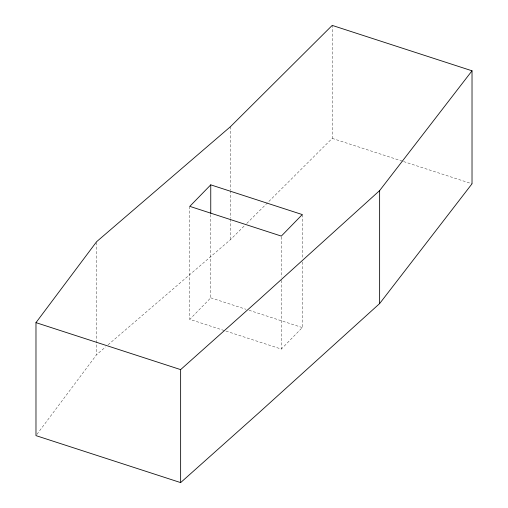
<?xml version="1.0" encoding="UTF-8"?>
<svg xmlns="http://www.w3.org/2000/svg" width="508" height="508" viewBox="0 0 508 508"><rect width="100%" height="100%" fill="white"/><g stroke="black" fill="none" stroke-linecap="round" stroke-linejoin="round"><path stroke-width="0.38" stroke-dasharray="2.54 1.91" d="M36.925 434.359L96.647 354.647L105.651 346.913M302.292 261.982L302.292 327.565L281.33 349.079L189.795 319.354L210.756 297.84L210.756 214.084M108.052 344.849L230.48 239.649L244.526 225.66M246.78 223.425L332.213 138.386L332.213 25.4M332.213 138.386L402.869 161.334M403.619 161.576L472.021 183.788M210.756 297.84L246.018 309.289M249.022 310.261L302.292 327.565M302.292 214.573L302.292 258.82M281.33 236.88L281.33 277.178M281.33 280.333L281.33 349.079M230.48 126.657L230.48 189.871M230.48 190.659L230.48 218.313M230.48 219.107L230.48 239.649M189.795 206.362L189.795 319.354M96.647 242.449L96.647 354.647"/><path stroke-width="0.76" d="M35.979 322.637L96.647 241.662L230.48 126.657L332.213 25.4L472.021 70.802L472.021 183.788L379.635 303.568L258.407 413.233L180.638 482.6L35.979 435.623L35.979 322.637L180.638 369.614L258.407 300.247L379.635 190.583L472.021 70.802M210.756 184.849L189.795 206.362L281.33 236.087L302.292 214.573L210.756 184.849L210.756 213.296M379.635 190.583L379.635 303.568M180.638 369.614L180.638 482.6"/></g></svg>
